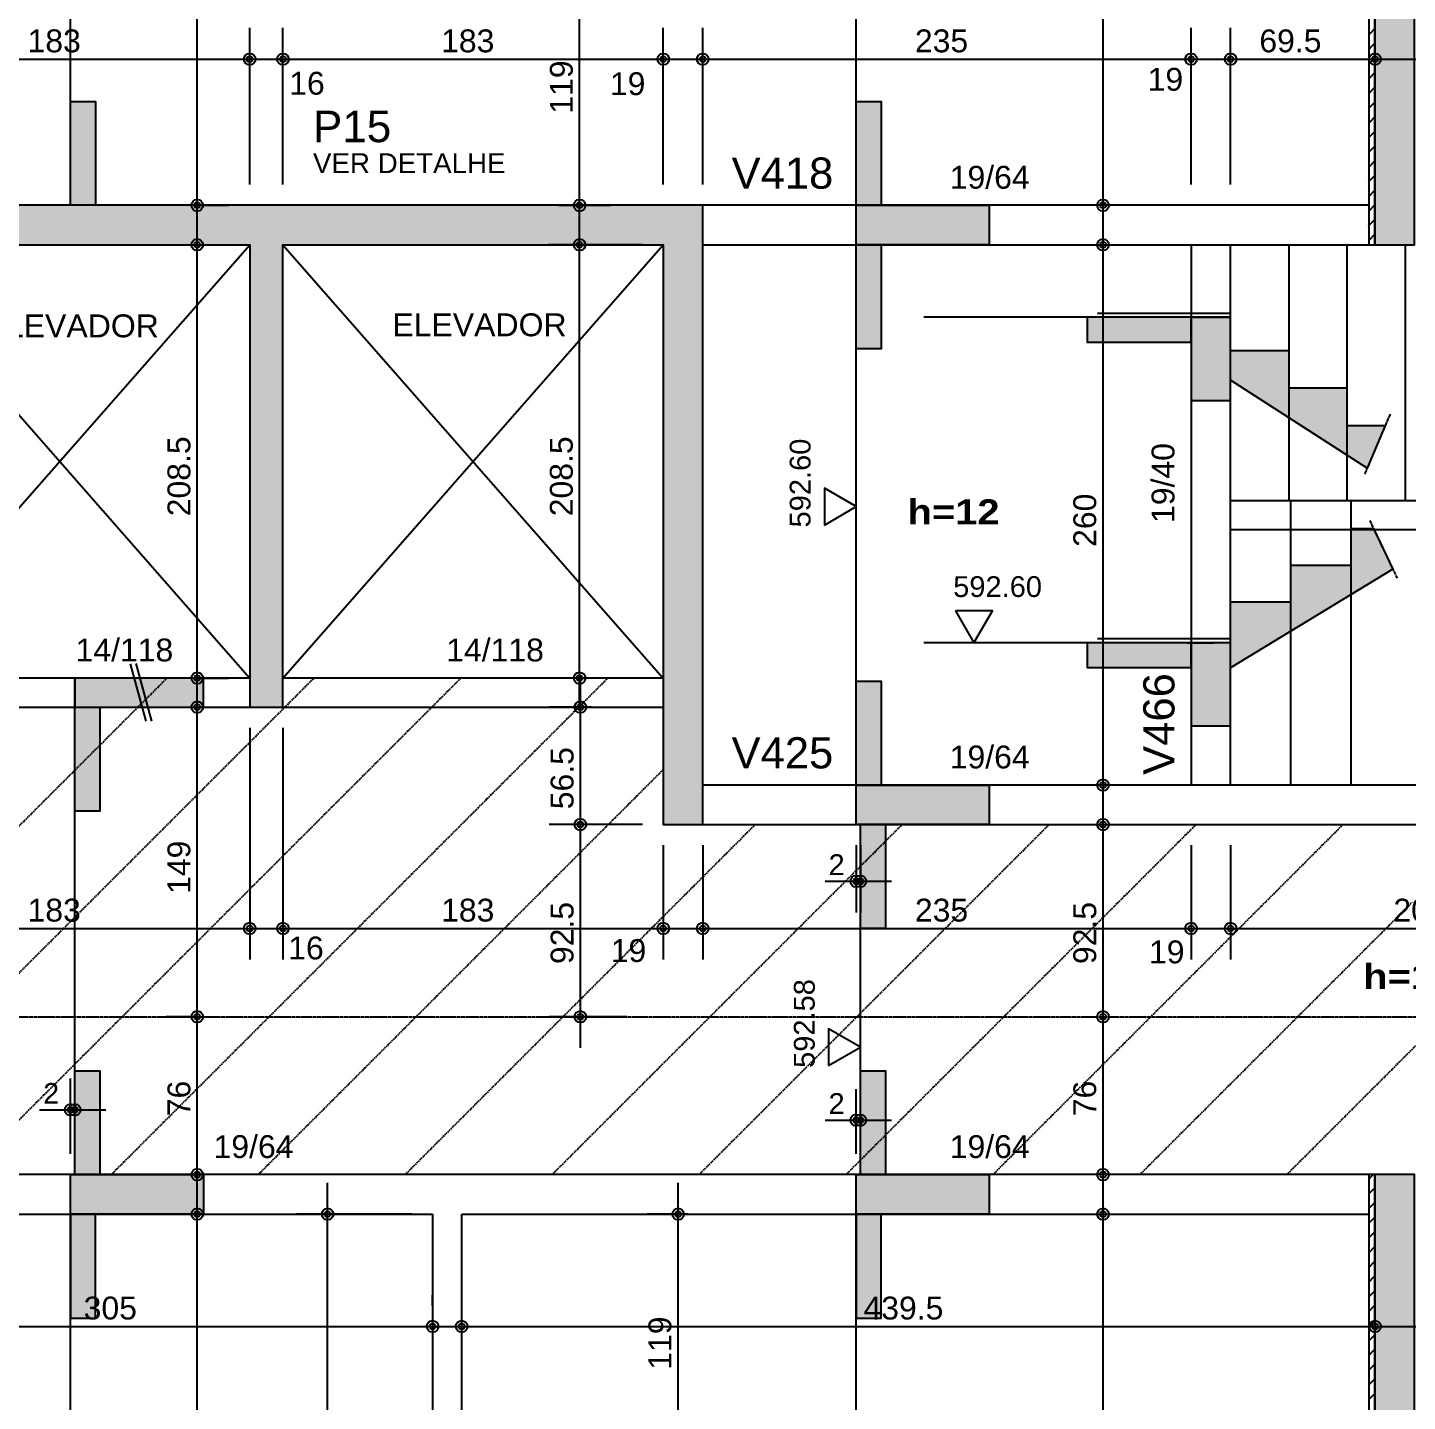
# Model space of a CAD drawing. Extents: x 0 to 7795, y 0 to 4205.
# Drawn here: x 2295 to 2959, y 2422 to 3083 of the extents above; entities that cross this region are included whole.
import ezdxf

# ---------------------------------------------------------------- set-up
doc = ezdxf.new("R2010")
doc.units = 0
doc.header["$MEASUREMENT"] = 0
for name, pattern in [('ESTILO_TQS_0001', [1, 0.7, -0.3]), ('ESTILO_TQS_0002', [0.4, 0.1, -0.3]), ('ESTILO_TQS_0006', [0.3, 0.2, -0.1]), ('ESTILO_TQS_0007', [2.1, 1.5, -0.2, 0.2, -0.2])]:
    doc.linetypes.add(name, pattern=pattern)
for name, color, linetype in [('MTH-224', 4, 'CONTINUOUS'), ('MTH-230', 1, 'CONTINUOUS'), ('MTH-COTAS7', 31, 'CONTINUOUS'), ('MTH-DIM-PILAR', 3, 'CONTINUOUS'), ('MTH-DIM-VIGA', 3, 'CONTINUOUS'), ('MTH-EIXO-214', 4, 'CONTINUOUS'), ('MTH-EIXO-215', 1, 'CONTINUOUS'), ('MTH-EIXO-217', 8, 'CONTINUOUS'), ('MTH-FACE-VIGA', 7, 'CONTINUOUS'), ('MTH-LINHA-SEÇÃO', 16, 'CONTINUOUS'), ('MTH-PILAR-SEGUE', 5, 'CONTINUOUS'), ('MTH-SIMB_COTA', 3, 'CONTINUOUS'), ('MTH-SOMBRA21', 150, 'CONTINUOUS'), ('MTH-SOMBRA25', 253, 'CONTINUOUS'), ('MTH-TIT1-PILAR', 5, 'CONTINUOUS'), ('MTH-TIT1-VIGA', 5, 'CONTINUOUS'), ('MTH-TRACEJADO-216', 1, 'CONTINUOUS'), ('MTH-TXT', 4, 'CONTINUOUS'), ('MTH-TXT-NEGRITO', 5, 'CONTINUOUS'), ('MTH-TXT-NOTAS', 3, 'CONTINUOUS'), ('MTH-VIGA-INVERTIDA', 7, 'ESTILO_TQS_0002')]:
    doc.layers.add(name, color=color, linetype=linetype)
doc.styles.add('TQS_ARIAL', font='arial.ttf')
doc.styles.add('TQS_ARIAL_BLACK', font='ariblk.ttf')

msp = doc.modelspace()

# ---------------------------------------------------------------- linework, layer by layer
at = {"layer": 'MTH-224', "linetype": 'Continuous'}
for points in [[(2678.087897, 2843.782878), (2693.386367, 2852.615881), (2678.087897, 2861.448006), (2678.087897, 2843.782878)], [(2741.209836, 2802.433916), (2750.04284, 2787.135446), (2758.874964, 2802.433916), (2741.209836, 2802.433916)], [(2680.087897, 2583.678002), (2695.386367, 2592.511006), (2680.087897, 2601.34313), (2680.087897, 2583.678002)]]:
    msp.add_lwpolyline(points, dxfattribs=at)
at = {"layer": 'MTH-230', "linetype": 'Continuous'}
for p, q in [((2218.511368, 2770.135472), (2401.511368, 2978.6355)), ((2218.511368, 2978.6355), (2401.511368, 2770.135472)), ((2417.511368, 2770.135472), (2600.511368, 2978.635504)), ((2417.511368, 2978.635504), (2600.511368, 2770.135472))]:
    msp.add_line(p, q, dxfattribs=at)
at = {"layer": 'MTH-COTAS7', "linetype": 'Continuous'}
for p, q in [((2376.242873, 2982.635497), (2376.242873, 3471.635501)), ((2812.152631, 2982.635501), (2812.152631, 3373.635501)), ((2560.252455, 2982.635497), (2560.252455, 3131.618207)), ((2401.511367, 3007.635497), (2401.511367, 3082.969265)), ((2401.511367, 3017.635497), (2401.511367, 3082.969265)), ((2417.511367, 3007.635497), (2417.511367, 3082.969265)), ((2417.511367, 3007.635497), (2417.511367, 3082.969265)), ((2600.511367, 3007.635497), (2600.511367, 3082.969265)), ((2600.511367, 3007.635497), (2600.511367, 3082.969265)), ((2619.511367, 3007.635501), (2619.511367, 3082.969265)), ((2619.511367, 3007.635501), (2619.511367, 3082.969265)), ((2854.511362, 3007.635501), (2854.511362, 3082.969265)), ((2854.511362, 3007.635501), (2854.511362, 3082.969265)), ((2873.511362, 3007.635501), (2873.511362, 3082.969265)), ((2873.511362, 3007.635501), (2873.511362, 3082.969265)), ((2203.511367, 3067.969265), (2416.511367, 3067.969265)), ((2386.511367, 3067.969265), (2432.511367, 3067.969265)), ((2402.511367, 3067.969265), (2615.511367, 3067.969265)), ((2585.511367, 3067.969265), (2634.511367, 3067.969265)), ((2604.511367, 3067.969265), (2869.511362, 3067.969265)), ((2839.511362, 3067.969265), (2888.511362, 3067.969265)), ((2858.511362, 3067.969265), (2958.011366, 3067.969265)), ((2947.011366, 3067.969265), (3112.511362, 3067.969265)), ((2943.011366, 3065.594084), (2943.011366, 3052.969265)), ((2375.476994, 2997.635497), (2391.242873, 2997.635497)), ((2550.179083, 2997.635497), (2575.252455, 2997.635497)), ((2832.276874, 2997.635501), (2797.152631, 2997.635501)), ((2376.242873, 2755.13551), (2376.242873, 2993.6355)), ((2560.252455, 2755.13551), (2560.252455, 2993.635504)), ((2812.152631, 2703.635501), (2812.152631, 2993.635501)), ((2376.413743, 2978.6355), (2391.242873, 2978.6355)), ((2590.511367, 2978.635504), (2545.252455, 2978.635504)), ((2374.563442, 2770.13551), (2391.242873, 2770.13551)), ((2376.242873, 2592.135465), (2376.242873, 2771.13551)), ((2590.511335, 2770.13551), (2545.252455, 2770.13551)), ((2560.637128, 2684.635497), (2560.637128, 2771.13551)), ((2375.05945, 2756.13551), (2391.242873, 2756.13551)), ((2565.915708, 2756.13551), (2545.637128, 2756.13551)), ((2401.511367, 2746.135506), (2401.511367, 2634.635497)), ((2401.511367, 2746.135506), (2401.511367, 2634.635497)), ((2417.511367, 2746.13551), (2417.511367, 2634.635497)), ((2417.511367, 2746.13551), (2417.511367, 2634.635497)), ((2560.637128, 2592.135465), (2560.637128, 2714.635497)), ((2812.152631, 2592.135465), (2812.152631, 2714.635501)), ((2590.511367, 2699.635497), (2545.637128, 2699.635497)), ((2590.511367, 2699.635497), (2545.637128, 2699.635497)), ((2600.511367, 2689.635497), (2600.511367, 2634.635497)), ((2600.511367, 2689.635497), (2600.511367, 2634.635497)), ((2619.511367, 2689.635501), (2619.511367, 2634.635497)), ((2619.511367, 2689.635501), (2619.511367, 2634.635497)), ((2693.386367, 2689.635497), (2693.386367, 2657.300235)), ((2695.386367, 2689.635501), (2695.386367, 2657.300235)), ((2854.511362, 2689.635501), (2854.511362, 2634.635497)), ((2854.511362, 2689.635501), (2854.511362, 2634.635497)), ((2873.511362, 2689.635501), (2873.511362, 2634.635497)), ((2873.511362, 2689.635501), (2873.511362, 2634.635497)), ((2678.386367, 2672.300235), (2710.386367, 2672.300235)), ((2203.511367, 2649.635497), (2416.511367, 2649.635497)), ((2386.511367, 2649.635497), (2432.511367, 2649.635497)), ((2402.511367, 2649.635497), (2615.511367, 2649.635497)), ((2585.511367, 2649.635497), (2634.511367, 2649.635497)), ((2604.511367, 2649.635497), (2869.511362, 2649.635497)), ((2839.511362, 2649.635497), (2888.511362, 2649.635497)), ((2858.511362, 2649.635497), (3098.011365, 2649.635497)), ((2376.242873, 2516.13677), (2376.242873, 2622.135465)), ((2812.152631, 2516.13677), (2812.152631, 2622.135465)), ((2376.821208, 2607.135465), (2361.242873, 2607.135465)), ((2376.821208, 2607.135465), (2361.242873, 2607.135465)), ((2583.187146, 2607.135465), (2545.637128, 2607.135465)), ((2315.334396, 2541.13677), (2315.334396, 2577.346098)), ((2317.334396, 2541.13677), (2317.334396, 2577.346098)), ((2693.386367, 2541.13677), (2693.386367, 2572.346399)), ((2695.386367, 2541.13677), (2695.386367, 2572.346399)), ((2300.334396, 2562.346098), (2332.334396, 2562.346098)), ((2678.386367, 2557.346399), (2710.386367, 2557.346399)), ((2383.511364, 2531.13677), (2361.242873, 2531.13677)), ((2817.152631, 2531.13677), (2797.152631, 2531.13677)), ((2376.242873, 2038.143101), (2376.242873, 2527.13677)), ((2438.970528, 2137.135501), (2438.970528, 2527.13677)), ((2607.698654, 2378.135439), (2607.698654, 2527.13677)), ((2812.152631, 2137.135501), (2812.152631, 2527.13677)), ((2479.511361, 2512.13677), (2423.970528, 2512.13677)), ((2612.295586, 2512.13677), (2592.698654, 2512.13677)), ((2810.094983, 2512.13677), (2827.152631, 2512.13677)), ((2489.511361, 2468.054228), (2489.511361, 2473.127822)), ((2503.511361, 2447.013621), (2503.511361, 2473.127822)), ((2169.511366, 2458.127822), (2504.511361, 2458.127822)), ((2488.511361, 2458.127822), (2958.011366, 2458.127822)), ((2947.011366, 2458.127822), (3416.51137, 2458.127822)), ((2943.011366, 2449.179394), (2943.011366, 2443.127822))]:
    msp.add_line(p, q, dxfattribs=at)
at = {"layer": 'MTH-EIXO-214', "linetype": 'ESTILO_TQS_0007'}
msp.add_line((401.511366, 2607.135465), (5503.511366, 2607.135465), dxfattribs=at)
at = {"layer": 'MTH-EIXO-215', "linetype": 'Continuous'}
for p, q in [((2809.511362, 2945.735629), (2873.511362, 2945.735629)), ((2873.511362, 2841.635429), (3097.511362, 2841.635429)), ((2809.511362, 2789.135446), (2873.511362, 2789.135446))]:
    msp.add_line(p, q, dxfattribs=at)
at = {"layer": 'MTH-EIXO-217', "linetype": 'ESTILO_TQS_0007'}
for p, q in [((2950.25554, 2897.070939), (2937.990474, 2868.207639)), ((2940.477185, 2845.909238), (2953.653791, 2818.126488))]:
    msp.add_line(p, q, dxfattribs=at)
at = {"layer": 'MTH-FACE-VIGA', "linetype": 'Continuous'}
for p, q in [((2940.777037, 3080.469679), (2943.011366, 3082.704008)), ((2940.011366, 3079.704008), (2940.777037, 3080.469679)), ((2940.723468, 3073.345042), (2943.011366, 3075.632941)), ((2940.011366, 3072.632941), (2940.723468, 3073.345042)), ((2940.6699, 3066.220406), (2943.011366, 3068.561873)), ((2940.011366, 3065.561873), (2940.6699, 3066.220406)), ((2940.616331, 3059.095769), (2943.011366, 3061.490805)), ((2940.011366, 3058.490805), (2940.616331, 3059.095769)), ((2940.562762, 3051.971133), (2943.011366, 3054.419737)), ((2940.011366, 3051.419737), (2940.562762, 3051.971133)), ((2940.011366, 3044.348669), (2940.509194, 3044.846496)), ((2940.509194, 3044.846496), (2943.011366, 3047.348669)), ((2940.011366, 3037.277602), (2940.455625, 3037.72186)), ((2940.455625, 3037.72186), (2943.011366, 3040.277602)), ((2940.011366, 3030.206534), (2940.402056, 3030.597223)), ((2940.402056, 3030.597223), (2943.011366, 3033.206534)), ((2940.011366, 3023.135466), (2940.348487, 3023.472587)), ((2940.348487, 3023.472587), (2943.011366, 3026.135466)), ((2940.011366, 3016.064398), (2940.294919, 3016.34795)), ((2940.294919, 3016.34795), (2943.011366, 3019.064398)), ((2940.011366, 3008.99333), (2940.24135, 3009.223314)), ((2940.24135, 3009.223314), (2943.011366, 3011.99333)), ((2940.011366, 3001.922263), (2940.187781, 3002.098677)), ((2940.187781, 3002.098677), (2943.011366, 3004.922263)), ((2940.011366, 2994.851195), (2940.134213, 2994.974041)), ((2940.134213, 2994.974041), (2943.011366, 2997.851195)), ((2940.080644, 2987.849404), (2943.011366, 2990.780127)), ((2940.011366, 2987.780127), (2940.080644, 2987.849404)), ((2940.027075, 2980.724768), (2943.011366, 2983.709059)), ((2940.011366, 2980.709059), (2940.027075, 2980.724768)), ((2873.511362, 2855.635429), (3097.511362, 2855.635429)), ((2940.011366, 2528.947516), (2942.20062, 2531.13677)), ((2940.011366, 2521.876448), (2942.96382, 2524.828901)), ((2942.96382, 2524.828901), (2943.011366, 2524.876448)), ((2940.011366, 2514.80538), (2942.910116, 2517.704129)), ((2942.910116, 2517.704129), (2943.011366, 2517.80538)), ((2940.011366, 2507.734312), (2942.856412, 2510.579357)), ((2942.856412, 2510.579357), (2943.011366, 2510.734312)), ((2940.011366, 2500.663244), (2942.802707, 2503.454585)), ((2942.802707, 2503.454585), (2943.011366, 2503.663244)), ((2942.749003, 2496.329813), (2943.011366, 2496.592177)), ((2940.011366, 2493.592177), (2942.749003, 2496.329813)), ((2940.011366, 2486.521109), (2942.695299, 2489.205042)), ((2942.695299, 2489.205042), (2943.011366, 2489.521109)), ((2940.011366, 2479.450041), (2942.641595, 2482.08027)), ((2942.641595, 2482.08027), (2943.011366, 2482.450041)), ((2940.011366, 2472.378973), (2942.587891, 2474.955498)), ((2942.587891, 2474.955498), (2943.011366, 2475.378973)), ((2940.011366, 2465.307905), (2942.534187, 2467.830726)), ((2942.534187, 2467.830726), (2943.011366, 2468.307905)), ((2940.011366, 2458.236838), (2942.480483, 2460.705954)), ((2942.480483, 2460.705954), (2943.011366, 2461.236838)), ((2940.011366, 2451.16577), (2942.426779, 2453.581182)), ((2942.426779, 2453.581182), (2943.011366, 2454.16577)), ((2940.011366, 2444.094702), (2942.373074, 2446.45641)), ((2942.373074, 2446.45641), (2943.011366, 2447.094702)), ((2940.011366, 2437.023634), (2942.31937, 2439.331638)), ((2942.31937, 2439.331638), (2943.011366, 2440.023634)), ((2940.011366, 2429.952566), (2942.265666, 2432.206866)), ((2942.265666, 2432.206866), (2943.011366, 2432.952566)), ((2940.011366, 2422.881499), (2942.211962, 2425.082094)), ((2942.211962, 2425.082094), (2943.011366, 2425.881499))]:
    msp.add_line(p, q, dxfattribs=at)
for points in [[(2943.011366, 3377.635501), (2940.011366, 3377.635501), (2940.011366, 2978.635501), (2943.011366, 2978.635501), (2943.011366, 3377.635501)], [(2866.511362, 2997.635501), (2619.511367, 2997.635501)], [(2940.011366, 2997.635501), (2866.511362, 2997.635501)], [(2619.511367, 2978.635501), (2873.511362, 2978.635501)], [(2854.511362, 2978.635501), (2854.511362, 2718.635501)], [(2873.511362, 2718.635501), (2873.511362, 2978.635501)], [(2873.511362, 2978.635501), (2943.011366, 2978.635501)], [(2401.511367, 2770.13551), (2218.511367, 2770.13551)], [(2600.511367, 2770.13551), (2417.511367, 2770.13551)], [(2218.511365, 2756.13551), (2401.511367, 2756.13551)], [(2417.511367, 2756.13551), (2600.511367, 2756.13551)], [(2873.511362, 2718.635501), (2619.511367, 2718.635501)], [(3083.011365, 2718.635501), (2873.511362, 2718.635501)], [(2619.511367, 2699.635501), (2866.511362, 2699.635501)], [(2866.511362, 2699.635501), (3240.011362, 2699.635501)], [(2496.511361, 2531.13677), (2290.511366, 2531.13677)], [(2943.011366, 2531.13677), (2496.511361, 2531.13677)], [(2943.011366, 2531.13677), (2940.011366, 2531.13677), (2940.011366, 2133.135501), (2943.011366, 2133.135501), (2943.011366, 2531.13677)], [(2290.511366, 2512.13677), (2489.511361, 2512.13677)], [(2489.511361, 2512.13677), (2489.511361, 2142.635501)], [(2503.511361, 2152.135501), (2503.511361, 2512.13677)], [(2503.511361, 2512.13677), (2940.011366, 2512.13677)]]:
    msp.add_lwpolyline(points, dxfattribs=at)
at = {"layer": 'MTH-LINHA-SEÇÃO', "linetype": 'Continuous'}
for p, q in [((2315.334396, 2997.635497), (2315.334396, 3475.635501)), ((2693.386367, 2699.635497), (2693.386367, 3377.635501)), ((2873.511362, 2943.735629), (2725.909871, 2943.735629)), ((2855.471811, 2943.735629), (2873.511362, 2943.735629)), ((2859.511362, 2787.135446), (2725.909871, 2787.135446)), ((2852.471839, 2787.135446), (2865.51139, 2787.135446)), ((2343.924355, 2777.028929), (2351.498092, 2749.306193)), ((2346.639468, 2777.17183), (2354.213206, 2749.449094)), ((2317.334396, 2531.13677), (2317.334396, 2770.13551)), ((2695.386367, 2531.13677), (2695.386367, 2699.635501)), ((2315.334396, 2034.142044), (2315.334396, 2531.13677)), ((2693.386367, 2133.135501), (2693.386367, 2531.13677))]:
    msp.add_line(p, q, dxfattribs=at)
for points in [[(2315.334396, 2997.635497), (2315.334396, 3047.635497), (2327.334396, 3047.635497), (2327.334396, 2997.635497), (2315.334396, 2997.635497)], [(2693.386367, 2997.635501), (2693.386367, 3047.635501), (2705.386367, 3047.635501), (2705.386367, 2997.635501), (2693.386367, 2997.635501)], [(2693.386367, 2978.635501), (2693.386367, 2997.635501), (2757.386367, 2997.635501), (2757.386367, 2978.635501), (2693.386367, 2978.635501)], [(2693.386367, 2928.635501), (2693.386367, 2978.635501), (2705.386367, 2978.635501), (2705.386367, 2928.635501), (2693.386367, 2928.635501)], [(2854.511362, 2943.735629), (2804.511362, 2943.735629), (2804.511362, 2931.735629), (2854.511362, 2931.735629), (2854.511362, 2943.735629)], [(2873.511362, 2943.735629), (2854.511362, 2943.735629), (2854.511362, 2903.735629), (2873.511362, 2903.735629), (2873.511362, 2943.735629)], [(2873.511362, 2927.735629), (2901.511362, 2927.735629), (2901.511362, 2909.735629), (2929.511362, 2909.735629), (2929.511362, 2891.735629), (2947.988373, 2891.735629), (2939.262584, 2871.201287), (2873.511362, 2913.469929), (2873.511362, 2927.735629)], [(2873.511362, 2806.782505), (2902.511362, 2806.782505), (2902.511362, 2824.429564), (2931.511362, 2824.429564), (2931.511362, 2842.076622), (2942.294891, 2842.076622), (2951.54485, 2822.573171), (2873.511362, 2775.08829), (2873.511362, 2806.782505)], [(2854.511362, 2787.135446), (2804.511362, 2787.135446), (2804.511362, 2775.135446), (2854.511362, 2775.135446), (2854.511362, 2787.135446)], [(2873.511362, 2787.135446), (2854.511362, 2787.135446), (2854.511362, 2747.135446), (2873.511362, 2747.135446), (2873.511362, 2787.135446)], [(2379.334396, 2770.13551), (2317.334396, 2770.13551), (2317.334396, 2756.13551), (2379.334396, 2756.13551), (2379.334396, 2770.13551)], [(2693.386367, 2718.635497), (2693.386367, 2768.635497), (2705.386367, 2768.635497), (2705.386367, 2718.635497), (2693.386367, 2718.635497)], [(2317.334396, 2706.13551), (2317.334396, 2756.13551), (2329.334396, 2756.13551), (2329.334396, 2706.13551), (2317.334396, 2706.13551)], [(2693.386367, 2699.635497), (2693.386367, 2718.635497), (2757.386367, 2718.635497), (2757.386367, 2699.635497), (2693.386367, 2699.635497)], [(2695.386367, 2649.635497), (2695.386367, 2699.635497), (2707.386367, 2699.635497), (2707.386367, 2649.635497), (2695.386367, 2649.635497)], [(2317.334396, 2531.13677), (2317.334396, 2581.13677), (2329.334396, 2581.13677), (2329.334396, 2531.13677), (2317.334396, 2531.13677)], [(2695.386367, 2531.13677), (2695.386367, 2581.13677), (2707.386367, 2581.13677), (2707.386367, 2531.13677), (2695.386367, 2531.13677)], [(2315.334396, 2512.13677), (2315.334396, 2531.13677), (2379.334396, 2531.13677), (2379.334396, 2512.13677), (2315.334396, 2512.13677)], [(2693.386367, 2512.13677), (2693.386367, 2531.13677), (2757.386367, 2531.13677), (2757.386367, 2512.13677), (2693.386367, 2512.13677)], [(2315.334396, 2512.13677), (2315.334396, 2462.13677), (2327.334396, 2462.13677), (2327.334396, 2512.13677), (2315.334396, 2512.13677)], [(2693.386367, 2512.13677), (2693.386367, 2462.13677), (2705.386367, 2462.13677), (2705.386367, 2512.13677), (2693.386367, 2512.13677)]]:
    msp.add_lwpolyline(points, dxfattribs=at)
at = {"layer": 'MTH-PILAR-SEGUE', "linetype": 'Continuous'}
for points in [[(2943.011366, 2978.635501), (2962.011366, 2978.635501), (2962.011366, 3377.635503), (2943.011366, 3377.635503), (2943.011366, 2978.635501)], [(2199.511367, 2756.135506), (2218.511367, 2756.135506), (2218.511367, 2978.6355), (2401.511367, 2978.6355), (2401.511367, 2756.135506), (2417.511367, 2756.135506), (2417.511367, 2978.635504), (2600.511367, 2978.635504), (2600.511367, 2699.635497), (2619.511367, 2699.635497), (2619.511367, 2997.635497), (2170.511366, 2997.635497), (2170.511366, 2978.635497), (2199.511367, 2978.635497), (2199.511367, 2756.135506)], [(2943.011366, 2133.135501), (2962.011366, 2133.135501), (2962.011366, 2531.13677), (2943.011366, 2531.13677), (2943.011366, 2133.135501)]]:
    msp.add_lwpolyline(points, dxfattribs=at)
at = {"layer": 'MTH-SIMB_COTA', "linetype": 'Continuous'}
for centre, radius in [((2401.511367, 3067.969265), 2.8), ((2401.511367, 3067.969265), 2.8), ((2401.511367, 3067.969265), 1.4), ((2401.511367, 3067.969265), 1.4), ((2417.511367, 3067.969265), 2.8), ((2417.511367, 3067.969265), 2.8), ((2417.511367, 3067.969265), 1.4), ((2417.511367, 3067.969265), 1.4), ((2600.511367, 3067.969265), 2.8), ((2600.511367, 3067.969265), 2.8), ((2600.511367, 3067.969265), 1.4), ((2600.511367, 3067.969265), 1.4), ((2619.511367, 3067.969265), 2.8), ((2619.511367, 3067.969265), 2.8), ((2619.511367, 3067.969265), 1.4), ((2619.511367, 3067.969265), 1.4), ((2854.511362, 3067.969265), 2.8), ((2854.511362, 3067.969265), 2.8), ((2854.511362, 3067.969265), 1.4), ((2854.511362, 3067.969265), 1.4), ((2873.511362, 3067.969265), 2.8), ((2873.511362, 3067.969265), 2.8), ((2873.511362, 3067.969265), 1.4), ((2873.511362, 3067.969265), 1.4), ((2943.011366, 3067.969265), 2.8), ((2943.011366, 3067.969265), 1.4), ((2376.242873, 2997.635497), 2.8), ((2376.242873, 2997.635497), 1.4), ((2560.252455, 2997.635497), 2.8), ((2560.252455, 2997.635497), 1.4), ((2812.152631, 2997.635501), 2.8), ((2812.152631, 2997.635501), 1.4), ((2376.242873, 2978.6355), 2.8), ((2560.252455, 2978.635504), 2.8), ((2812.152631, 2978.635501), 2.8), ((2376.242873, 2978.6355), 1.4), ((2560.252455, 2978.635504), 1.4), ((2812.152631, 2978.635501), 1.4), ((2376.242873, 2770.13551), 2.8), ((2376.242873, 2770.13551), 1.4), ((2560.252455, 2770.13551), 2.8), ((2560.252455, 2770.13551), 1.4), ((2376.242873, 2756.13551), 2.8), ((2376.242873, 2756.13551), 1.4), ((2560.637128, 2756.13551), 2.8), ((2560.637128, 2756.13551), 1.4), ((2812.152631, 2718.635501), 2.8), ((2812.152631, 2718.635501), 1.4), ((2560.637128, 2699.635497), 2.8), ((2560.637128, 2699.635497), 2.8), ((2812.152631, 2699.635501), 2.8), ((2560.637128, 2699.635497), 1.4), ((2560.637128, 2699.635497), 1.4), ((2812.152631, 2699.635501), 1.4), ((2693.386367, 2672.300235), 2.8), ((2693.386367, 2672.300235), 1.4), ((2695.386367, 2672.300235), 2.8), ((2695.386367, 2672.300235), 1.4), ((2401.511367, 2649.635497), 2.8), ((2401.511367, 2649.635497), 2.8), ((2401.511367, 2649.635497), 1.4), ((2401.511367, 2649.635497), 1.4), ((2417.511367, 2649.635497), 2.8), ((2417.511367, 2649.635497), 2.8), ((2417.511367, 2649.635497), 1.4), ((2417.511367, 2649.635497), 1.4), ((2600.511367, 2649.635497), 2.8), ((2600.511367, 2649.635497), 2.8), ((2600.511367, 2649.635497), 1.4), ((2600.511367, 2649.635497), 1.4), ((2619.511367, 2649.635497), 2.8), ((2619.511367, 2649.635497), 2.8), ((2619.511367, 2649.635497), 1.4), ((2619.511367, 2649.635497), 1.4), ((2854.511362, 2649.635497), 2.8), ((2854.511362, 2649.635497), 2.8), ((2854.511362, 2649.635497), 1.4), ((2854.511362, 2649.635497), 1.4), ((2873.511362, 2649.635497), 2.8), ((2873.511362, 2649.635497), 2.8), ((2873.511362, 2649.635497), 1.4), ((2873.511362, 2649.635497), 1.4), ((2376.242873, 2607.135465), 2.8), ((2376.242873, 2607.135465), 2.8), ((2560.637128, 2607.135465), 2.8), ((2812.152631, 2607.135465), 2.8), ((2812.152631, 2607.135465), 2.8), ((2376.242873, 2607.135465), 1.4), ((2376.242873, 2607.135465), 1.4), ((2560.637128, 2607.135465), 1.4), ((2812.152631, 2607.135465), 1.4), ((2812.152631, 2607.135465), 1.4), ((2315.334396, 2562.346098), 2.8), ((2315.334396, 2562.346098), 1.4), ((2317.334396, 2562.346098), 2.8), ((2317.334396, 2562.346098), 1.4), ((2693.386367, 2557.346399), 2.8), ((2693.386367, 2557.346399), 1.4), ((2695.386367, 2557.346399), 2.8), ((2695.386367, 2557.346399), 1.4), ((2376.242873, 2531.13677), 2.8), ((2376.242873, 2531.13677), 1.4), ((2812.152631, 2531.13677), 2.8), ((2812.152631, 2531.13677), 1.4), ((2376.242873, 2512.13677), 2.8), ((2376.242873, 2512.13677), 1.4), ((2438.970528, 2512.13677), 2.8), ((2438.970528, 2512.13677), 1.4), ((2607.698654, 2512.13677), 2.8), ((2607.698654, 2512.13677), 1.4), ((2812.152631, 2512.13677), 2.8), ((2812.152631, 2512.13677), 1.4), ((2489.511361, 2458.127822), 2.8), ((2489.511361, 2458.127822), 1.4), ((2503.511361, 2458.127822), 2.8), ((2503.511361, 2458.127822), 1.4), ((2943.011366, 2458.127822), 2.8), ((2943.011366, 2458.127822), 1.4)]:
    msp.add_circle(centre, radius, dxfattribs=at)
at = {"layer": 'MTH-SOMBRA21', "linetype": 'Continuous'}
for points in [[(2315.334396, 2997.635497), (2315.334396, 3047.635497), (2327.334396, 3047.635497)], [(2315.334396, 2997.635497), (2327.334396, 3047.635497), (2327.334396, 2997.635497)], [(2693.386367, 2997.635501), (2693.386367, 3047.635501), (2705.386367, 3047.635501)], [(2693.386367, 2997.635501), (2705.386367, 3047.635501), (2705.386367, 2997.635501)], [(2315.334396, 2997.635497), (2327.334396, 2997.635497), (2315.334396, 2997.635497)], [(2693.386367, 2978.635501), (2693.386367, 2997.635501), (2757.386367, 2997.635501)], [(2693.386367, 2978.635501), (2757.386367, 2997.635501), (2757.386367, 2978.635501)], [(2693.386367, 2997.635501), (2705.386367, 2997.635501), (2693.386367, 2997.635501)], [(2693.386367, 2978.635501), (2757.386367, 2978.635501), (2693.386367, 2978.635501)], [(2693.386367, 2928.635501), (2693.386367, 2978.635501), (2705.386367, 2978.635501)], [(2693.386367, 2928.635501), (2705.386367, 2978.635501), (2705.386367, 2928.635501)], [(2854.511362, 2943.735629), (2804.511362, 2943.735629), (2804.511362, 2931.735629)], [(2854.511362, 2943.735629), (2804.511362, 2931.735629), (2854.511362, 2931.735629)], [(2854.511362, 2943.735629), (2854.511362, 2931.735629), (2854.511362, 2943.735629)], [(2873.511362, 2943.735629), (2854.511362, 2943.735629), (2854.511362, 2903.735629)], [(2873.511362, 2943.735629), (2854.511362, 2903.735629), (2873.511362, 2903.735629)], [(2873.511362, 2943.735629), (2873.511362, 2903.735629), (2873.511362, 2943.735629)], [(2693.386367, 2928.635501), (2705.386367, 2928.635501), (2693.386367, 2928.635501)], [(2939.262584, 2871.201287), (2873.511362, 2913.469929), (2873.511362, 2927.735629)], [(2939.262584, 2871.201287), (2873.511362, 2927.735629), (2901.511362, 2909.735629)], [(2901.511362, 2909.735629), (2873.511362, 2927.735629), (2901.511362, 2927.735629)], [(2939.262584, 2871.201287), (2901.511362, 2909.735629), (2929.511362, 2891.735629)], [(2929.511362, 2891.735629), (2901.511362, 2909.735629), (2929.511362, 2909.735629)], [(2939.262584, 2871.201287), (2929.511362, 2891.735629), (2947.988373, 2891.735629)], [(2931.511362, 2842.076622), (2942.294891, 2842.076622), (2931.511362, 2824.429564)], [(2942.294891, 2842.076622), (2951.54485, 2822.573171), (2931.511362, 2824.429564)], [(2951.54485, 2822.573171), (2873.511362, 2775.08829), (2902.511362, 2806.782505)], [(2931.511362, 2824.429564), (2951.54485, 2822.573171), (2902.511362, 2806.782505)], [(2902.511362, 2806.782505), (2902.511362, 2824.429564), (2931.511362, 2824.429564)], [(2902.511362, 2806.782505), (2873.511362, 2775.08829), (2873.511362, 2806.782505)], [(2854.511362, 2787.135446), (2804.511362, 2787.135446), (2804.511362, 2775.135446)], [(2854.511362, 2787.135446), (2804.511362, 2775.135446), (2854.511362, 2775.135446)], [(2854.511362, 2787.135446), (2854.511362, 2775.135446), (2854.511362, 2787.135446)], [(2873.511362, 2787.135446), (2854.511362, 2787.135446), (2854.511362, 2747.135446)], [(2873.511362, 2787.135446), (2854.511362, 2747.135446), (2873.511362, 2747.135446)], [(2873.511362, 2787.135446), (2873.511362, 2747.135446), (2873.511362, 2787.135446)], [(2379.334396, 2770.13551), (2317.334396, 2770.13551), (2317.334396, 2756.13551)], [(2379.334396, 2770.13551), (2317.334396, 2756.13551), (2379.334396, 2756.13551)], [(2379.334396, 2770.13551), (2379.334396, 2756.13551), (2379.334396, 2770.13551)], [(2693.386367, 2718.635497), (2693.386367, 2768.635497), (2705.386367, 2768.635497)], [(2693.386367, 2718.635497), (2705.386367, 2768.635497), (2705.386367, 2718.635497)], [(2317.334396, 2706.13551), (2317.334396, 2756.13551), (2329.334396, 2756.13551)], [(2317.334396, 2706.13551), (2329.334396, 2756.13551), (2329.334396, 2706.13551)], [(2693.386367, 2699.635497), (2693.386367, 2718.635497), (2757.386367, 2718.635497)], [(2693.386367, 2699.635497), (2757.386367, 2718.635497), (2757.386367, 2699.635497)], [(2693.386367, 2718.635497), (2705.386367, 2718.635497), (2693.386367, 2718.635497)], [(2317.334396, 2706.13551), (2329.334396, 2706.13551), (2317.334396, 2706.13551)], [(2693.386367, 2699.635497), (2757.386367, 2699.635497), (2693.386367, 2699.635497)], [(2695.386367, 2649.635497), (2695.386367, 2699.635497), (2707.386367, 2699.635497)], [(2695.386367, 2649.635497), (2707.386367, 2699.635497), (2707.386367, 2649.635497)], [(2695.386367, 2649.635497), (2707.386367, 2649.635497), (2695.386367, 2649.635497)], [(2317.334396, 2531.13677), (2317.334396, 2581.13677), (2329.334396, 2581.13677)], [(2317.334396, 2531.13677), (2329.334396, 2581.13677), (2329.334396, 2531.13677)], [(2695.386367, 2531.13677), (2695.386367, 2581.13677), (2707.386367, 2581.13677)], [(2695.386367, 2531.13677), (2707.386367, 2581.13677), (2707.386367, 2531.13677)], [(2315.334396, 2512.13677), (2315.334396, 2531.13677), (2379.334396, 2531.13677)], [(2315.334396, 2512.13677), (2379.334396, 2531.13677), (2379.334396, 2512.13677)], [(2317.334396, 2531.13677), (2329.334396, 2531.13677), (2317.334396, 2531.13677)], [(2693.386367, 2512.13677), (2693.386367, 2531.13677), (2757.386367, 2531.13677)], [(2693.386367, 2512.13677), (2757.386367, 2531.13677), (2757.386367, 2512.13677)], [(2695.386367, 2531.13677), (2707.386367, 2531.13677), (2695.386367, 2531.13677)], [(2315.334396, 2512.13677), (2379.334396, 2512.13677), (2315.334396, 2512.13677)], [(2315.334396, 2512.13677), (2315.334396, 2462.13677), (2327.334396, 2462.13677)], [(2315.334396, 2512.13677), (2327.334396, 2462.13677), (2327.334396, 2512.13677)], [(2315.334396, 2512.13677), (2327.334396, 2512.13677), (2315.334396, 2512.13677)], [(2693.386367, 2512.13677), (2757.386367, 2512.13677), (2693.386367, 2512.13677)], [(2693.386367, 2512.13677), (2693.386367, 2462.13677), (2705.386367, 2462.13677)], [(2693.386367, 2512.13677), (2705.386367, 2462.13677), (2705.386367, 2512.13677)], [(2693.386367, 2512.13677), (2705.386367, 2512.13677), (2693.386367, 2512.13677)]]:
    msp.add_solid(points, dxfattribs=at)
at = {"layer": 'MTH-SOMBRA25', "linetype": 'Continuous'}
for points in [[(2943.011366, 2978.635501), (2962.011366, 2978.635501), (2962.011366, 3377.635503)], [(2943.011366, 2978.635501), (2962.011366, 3377.635503), (2943.011366, 3377.635503)], [(2943.011366, 2978.635501), (2943.011366, 3377.635503), (2943.011366, 2978.635501)], [(2619.511367, 2997.635497), (2170.511366, 2997.635497), (2199.511367, 2978.635497)], [(2619.511367, 2997.635497), (2199.511367, 2978.635497), (2218.511367, 2978.6355)], [(2619.511367, 2997.635497), (2218.511367, 2978.6355), (2401.511367, 2978.6355)], [(2619.511367, 2997.635497), (2401.511367, 2978.6355), (2417.511367, 2978.635504)], [(2619.511367, 2997.635497), (2417.511367, 2978.635504), (2600.511367, 2978.635504)], [(2619.511367, 2997.635497), (2600.511367, 2978.635504), (2619.511367, 2699.635497)], [(2417.511367, 2978.635504), (2401.511367, 2978.6355), (2401.511367, 2756.135506)], [(2417.511367, 2978.635504), (2401.511367, 2756.135506), (2417.511367, 2756.135506)], [(2619.511367, 2699.635497), (2600.511367, 2978.635504), (2600.511367, 2699.635497)], [(2943.011366, 2133.135501), (2962.011366, 2133.135501), (2962.011366, 2531.13677)], [(2943.011366, 2133.135501), (2962.011366, 2531.13677), (2943.011366, 2531.13677)], [(2943.011366, 2133.135501), (2943.011366, 2531.13677), (2943.011366, 2133.135501)]]:
    msp.add_solid(points, dxfattribs=at)
at = {"layer": 'MTH-TRACEJADO-216', "linetype": 'ESTILO_TQS_0001'}
for p, q in [((2339.426755, 2747.819974), (2361.742291, 2770.13551)), ((2399.120629, 2736.803169), (2432.452969, 2770.13551)), ((2458.814503, 2725.786365), (2503.163647, 2770.13551)), ((2518.508377, 2714.769561), (2573.874325, 2770.13551)), ((2331.091098, 2739.484316), (2339.426755, 2747.819974)), ((2316.902142, 2725.295361), (2329.436171, 2737.82939)), ((2329.436171, 2737.82939), (2331.091098, 2739.484316)), ((2392.69082, 2730.373361), (2399.120629, 2736.803169)), ((2381.745999, 2719.42854), (2391.414272, 2729.096813)), ((2391.414272, 2729.096813), (2392.69082, 2730.373361)), ((2122.743551, 2531.13677), (2314.452804, 2722.846023)), ((2314.452804, 2722.846023), (2316.902142, 2725.295361)), ((2454.290542, 2721.262405), (2458.814503, 2725.786365)), ((2578.20225, 2703.752757), (2600.511367, 2726.061874)), ((2204.454229, 2542.13677), (2379.089424, 2716.771965)), ((2379.089424, 2716.771965), (2381.745999, 2719.42854)), ((2446.589856, 2713.561719), (2453.392374, 2720.364236)), ((2453.392374, 2720.364236), (2454.290542, 2721.262405)), ((2275.164907, 2542.13677), (2443.726045, 2710.697907)), ((2443.726045, 2710.697907), (2446.589856, 2713.561719)), ((2511.433714, 2707.694898), (2515.370475, 2711.63166)), ((2515.370475, 2711.63166), (2515.890264, 2712.151449)), ((2515.890264, 2712.151449), (2518.508377, 2714.769561)), ((2334.875585, 2531.13677), (2508.362665, 2704.62385)), ((2508.362665, 2704.62385), (2511.433714, 2707.694898)), ((2576.277571, 2701.828077), (2577.348577, 2702.899083)), ((2577.348577, 2702.899083), (2577.489986, 2703.040493)), ((2577.489986, 2703.040493), (2578.20225, 2703.752757)), ((2405.586263, 2531.13677), (2572.999286, 2698.549792)), ((2572.999286, 2698.549792), (2576.277571, 2701.828077)), ((2640.914342, 2695.754171), (2644.795669, 2699.635497)), ((2705.427537, 2689.556687), (2715.506347, 2699.635497)), ((2769.940731, 2683.359203), (2786.217025, 2699.635497)), ((2834.453926, 2677.16172), (2856.927703, 2699.635497)), ((2898.967121, 2670.964236), (2927.638381, 2699.635497)), ((2476.296941, 2531.13677), (2637.635906, 2692.475734)), ((2637.635906, 2692.475734), (2640.914342, 2695.754171)), ((2702.272527, 2686.401677), (2705.427537, 2689.556687)), ((2547.007619, 2531.13677), (2702.272527, 2686.401677)), ((2766.909147, 2680.327619), (2769.940731, 2683.359203)), ((2617.718298, 2531.13677), (2766.909147, 2680.327619)), ((2831.545768, 2674.253561), (2834.453926, 2677.16172)), ((2688.428976, 2531.13677), (2831.545768, 2674.253561)), ((2896.182388, 2668.179504), (2898.967121, 2670.964236)), ((2759.139654, 2531.13677), (2896.182388, 2668.179504)), ((2829.850332, 2531.13677), (2960.819008, 2662.105446)), ((2900.56101, 2531.13677), (3025.455629, 2656.031388))]:
    msp.add_line(p, q, dxfattribs=at)
at = {"layer": 'MTH-VIGA-INVERTIDA', "linetype": 'ESTILO_TQS_0006'}
for p, q in [((2901.511362, 2978.635501), (2901.511362, 2855.635429)), ((2929.511362, 2978.635501), (2929.511362, 2855.635429)), ((2957.511362, 2978.635501), (2957.511362, 2855.635429)), ((2873.511362, 2718.635501), (2873.511362, 2855.635429)), ((2902.511362, 2718.635501), (2902.511362, 2855.635429)), ((2931.511362, 2718.635501), (2931.511362, 2855.635429))]:
    msp.add_line(p, q, dxfattribs=at)

# ---------------------------------------------------------------- texts
at = {"layer": 'MTH-COTAS7', "linetype": 'Continuous', "style": 'TQS_ARIAL'}
for s, height, p in [('183', 11, (2294.611367, 3071.269265)), ('183', 11, (2493.611367, 3071.269265)), ('235', 11, (2721.611365, 3071.269265)), ('69.5', 11, (2887.361364, 3071.269265)), ('16', 11, (2420.52572, 3050.880841)), ('19', 11, (2574.844704, 3050.663943)), ('19', 11, (2833.616601, 3052.793276)), ('2', 10, (2680.053037, 2675.300235)), ('183', 11, (2294.611367, 2652.935497)), ('183', 11, (2493.611367, 2652.935497)), ('235', 11, (2721.611365, 2652.935497)), ('209.5', 11, (2951.861364, 2652.935497)), ('16', 11, (2420.055375, 2634.731103)), ('19', 11, (2575.267769, 2633.474538)), ('19', 11, (2834.267764, 2632.839941)), ('2', 9.9, (2302.134399, 2565.316098)), ('2', 10, (2680.053037, 2560.346399)), ('305', 11, (2321.611364, 2461.427822)), ('439.5', 11, (2696.861364, 2461.427822))]:
    msp.add_text(s, height=height, dxfattribs=at).set_placement(p)
for s, p in [('119', (2556.952455, 3041.726852)), ('208.5', (2372.942873, 2847.985505)), ('208.5', (2556.952455, 2847.985507)), ('260', (2808.852631, 2833.235501)), ('56.5', (2557.337128, 2706.985503)), ('149', (2372.942873, 2666.235488)), ('92.5', (2557.337128, 2632.485481)), ('92.5', (2808.852631, 2632.485483)), ('76', (2372.942873, 2559.236118)), ('76', (2808.852631, 2559.236118)), ('119', (2604.398654, 2437.236104))]:
    msp.add_text(s, height=11, rotation=90, dxfattribs=at).set_placement(p)
at = {"layer": 'MTH-DIM-PILAR', "linetype": 'Continuous', "style": 'TQS_ARIAL'}
msp.add_text('VER DETALHE', height=9.55, dxfattribs=at).set_placement((2431.953697, 3013.145481))
at = {"layer": 'MTH-DIM-VIGA', "linetype": 'Continuous', "style": 'TQS_ARIAL'}
for s, rotation, p in [('19/64', 360, (2738.386367, 3005.635501)), ('19/40', 90, (2846.511362, 2844.760501)), ('14/118', 360, (2317.73118, 2778.13551)), ('14/118', 360, (2496.080657, 2778.13551)), ('19/64', 360, (2738.386367, 2726.635501)), ('19/64', 360, (2738.386367, 2539.13677))]:
    msp.add_text(s, height=11, rotation=rotation, dxfattribs=at).set_placement(p)
msp.add_text('19/64', height=11, dxfattribs=at).set_placement((2384.128544, 2539.13677))
at = {"layer": 'MTH-TIT1-PILAR', "linetype": 'Continuous', "style": 'TQS_ARIAL'}
msp.add_text('P15', height=15.15, dxfattribs=at).set_placement((2431.953697, 3028.012148))
at = {"layer": 'MTH-TIT1-VIGA', "linetype": 'Continuous', "style": 'TQS_ARIAL'}
for s, rotation, p in [('V418', 360, (2633.386367, 3005.635501)), ('V466', 90, (2846.511362, 2723.549437)), ('V425', 360, (2633.386367, 2726.635501))]:
    msp.add_text(s, height=15, rotation=rotation, dxfattribs=at).set_placement(p)
at = {"layer": 'MTH-TXT', "linetype": 'Continuous', "style": 'TQS_ARIAL'}
for s, p in [('592.60', (2671.386367, 2842.615881)), ('592.58', (2673.386367, 2582.511006))]:
    msp.add_text(s, height=10, rotation=90, dxfattribs=at).set_placement(p)
msp.add_text('592.60', height=10, dxfattribs=at).set_placement((2740.04284, 2809.135446))
at = {"layer": 'MTH-TXT-NEGRITO', "linetype": 'Continuous', "style": 'TQS_ARIAL_BLACK'}
for p in [(2718.087088, 2844.134722), (2937.336742, 2620.536334)]:
    msp.add_text('h=12', height=12, dxfattribs=at).set_placement(p)
at = {"layer": 'MTH-TXT-NOTAS', "linetype": 'Continuous', "style": 'TQS_ARIAL'}
for p in [(2273.920973, 2934.103344), (2470.134122, 2934.622525)]:
    msp.add_text('ELEVADOR', height=11.025, dxfattribs=at).set_placement(p)

doc.saveas('drawing.dxf')
